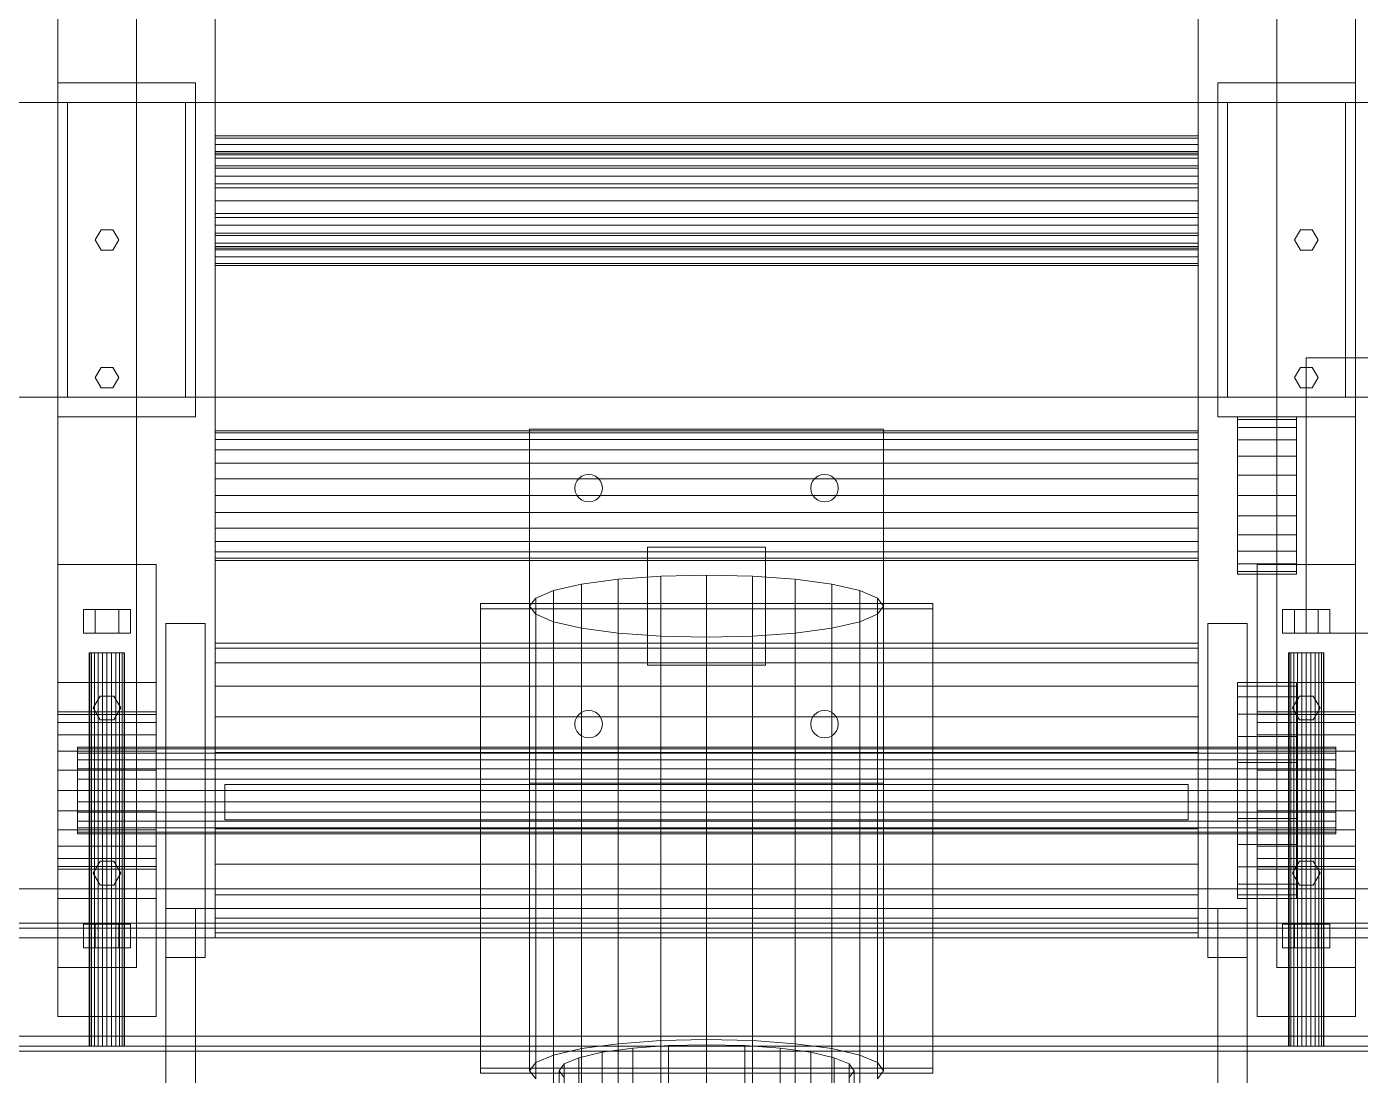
# Model space of a CAD drawing. Header units: millimetres. Extents: x -1970 to 34302, y -65268 to 6837.
# Drawn here: x 12074 to 12752, y -15945 to -15412 of the extents above; entities that cross this region are included whole.
import ezdxf

# ---------------------------------------------------------------- set-up
doc = ezdxf.new("R2010")
doc.units = ezdxf.units.MM
doc.layers.add('superior_dos-mix', color=7, linetype='Continuous', lineweight=0)
doc.layers.add('superior_dosificador', color=7, linetype='Continuous', lineweight=0)

msp = doc.modelspace()

# ---------------------------------------------------------------- linework, layer by layer
at = {"layer": 'superior_dos-mix'}
for p, q in [((12329.529, -15796.244), (12329.529, -15616.244)), ((12329.529, -15616.244), (12509.529, -15616.244)), ((12509.529, -15616.244), (12509.529, -15796.244)), ((12353.466, -15642.744), (12354.579, -15641.294)), ((12354.579, -15641.294), (12356.029, -15640.182)), ((12356.029, -15640.182), (12357.717, -15639.482)), ((12357.717, -15639.482), (12359.529, -15639.244)), ((12359.529, -15639.244), (12361.34, -15639.482)), ((12361.34, -15639.482), (12363.029, -15640.182)), ((12363.029, -15640.182), (12364.478, -15641.294)), ((12364.478, -15641.294), (12365.591, -15642.744)), ((12473.466, -15642.744), (12474.579, -15641.294)), ((12474.579, -15641.294), (12476.029, -15640.182)), ((12476.029, -15640.182), (12477.717, -15639.482)), ((12477.717, -15639.482), (12479.529, -15639.244)), ((12479.529, -15639.244), (12481.34, -15639.482)), ((12481.34, -15639.482), (12483.029, -15640.182)), ((12483.029, -15640.182), (12484.478, -15641.294)), ((12484.478, -15641.294), (12485.591, -15642.744)), ((12352.529, -15646.244), (12352.767, -15644.432)), ((12352.767, -15648.055), (12352.529, -15646.244)), ((12352.767, -15644.432), (12353.466, -15642.744)), ((12353.466, -15649.744), (12352.767, -15648.055)), ((12365.591, -15642.744), (12366.29, -15644.432)), ((12366.29, -15648.055), (12365.591, -15649.744)), ((12366.29, -15644.432), (12366.529, -15646.244)), ((12366.529, -15646.244), (12366.29, -15648.055)), ((12472.529, -15646.244), (12472.767, -15644.432)), ((12472.767, -15648.055), (12472.529, -15646.244)), ((12472.767, -15644.432), (12473.466, -15642.744)), ((12473.466, -15649.744), (12472.767, -15648.055)), ((12485.591, -15642.744), (12486.29, -15644.432)), ((12486.29, -15648.055), (12485.591, -15649.744)), ((12486.29, -15644.432), (12486.529, -15646.244)), ((12486.529, -15646.244), (12486.29, -15648.055)), ((12354.579, -15651.193), (12353.466, -15649.744)), ((12356.029, -15652.306), (12354.579, -15651.193)), ((12357.717, -15653.005), (12356.029, -15652.306)), ((12359.529, -15653.244), (12357.717, -15653.005)), ((12361.34, -15653.005), (12359.529, -15653.244)), ((12363.029, -15652.306), (12361.34, -15653.005)), ((12364.478, -15651.193), (12363.029, -15652.306)), ((12365.591, -15649.744), (12364.478, -15651.193)), ((12474.579, -15651.193), (12473.466, -15649.744)), ((12476.029, -15652.306), (12474.579, -15651.193)), ((12477.717, -15653.005), (12476.029, -15652.306)), ((12479.529, -15653.244), (12477.717, -15653.005)), ((12481.34, -15653.005), (12479.529, -15653.244)), ((12483.029, -15652.306), (12481.34, -15653.005)), ((12484.478, -15651.193), (12483.029, -15652.306)), ((12485.591, -15649.744), (12484.478, -15651.193)), ((12389.529, -15736.244), (12389.529, -15676.244)), ((12389.529, -15676.244), (12449.529, -15676.244)), ((12449.529, -15676.244), (12449.529, -15736.244)), ((12341.586, -15698.324), (12355.889, -15695.043)), ((12355.889, -15695.043), (12374.529, -15692.526)), ((12355.889, -15695.043), (12355.889, -15931.297)), ((12374.529, -15692.526), (12396.235, -15690.944)), ((12374.529, -15692.526), (12374.529, -15928.78)), ((12396.235, -15690.944), (12419.529, -15690.404)), ((12396.235, -15690.944), (12396.235, -15927.197)), ((12419.529, -15690.404), (12442.822, -15690.944)), ((12419.529, -15690.404), (12419.529, -15926.658)), ((12442.822, -15690.944), (12464.529, -15692.526)), ((12442.822, -15690.944), (12442.822, -15927.197)), ((12464.529, -15692.526), (12483.168, -15695.043)), ((12464.529, -15692.526), (12464.529, -15928.78)), ((12483.168, -15695.043), (12497.471, -15698.324)), ((12483.168, -15695.043), (12483.168, -15931.297)), ((12329.529, -15706.244), (12332.595, -15702.144)), ((12332.595, -15702.144), (12341.586, -15698.324)), ((12332.595, -15702.144), (12332.595, -15938.398)), ((12341.586, -15698.324), (12341.586, -15934.578)), ((12497.471, -15698.324), (12506.462, -15702.144)), ((12497.471, -15698.324), (12497.471, -15934.578)), ((12506.462, -15702.144), (12509.529, -15706.244)), ((12506.462, -15702.144), (12506.462, -15938.398)), ((12304.529, -15707.564), (12304.529, -15704.924)), ((12304.529, -15704.924), (12534.529, -15704.924)), ((12304.529, -15704.924), (12304.529, -15941.178)), ((12534.529, -15707.564), (12304.529, -15707.564)), ((12304.529, -15707.564), (12304.529, -15943.817)), ((12332.595, -15710.343), (12329.529, -15706.244)), ((12329.529, -15942.497), (12329.529, -15706.244)), ((12509.529, -15706.244), (12506.462, -15710.343)), ((12509.529, -15706.244), (12509.529, -15942.497)), ((12534.529, -15704.924), (12534.529, -15707.564)), ((12534.529, -15941.178), (12534.529, -15704.924)), ((12534.529, -15707.564), (12534.529, -15943.817)), ((12341.586, -15714.164), (12332.595, -15710.343)), ((12332.595, -15710.343), (12332.595, -15946.597)), ((12355.889, -15717.444), (12341.586, -15714.164)), ((12341.586, -15714.164), (12341.586, -15950.417)), ((12497.471, -15714.164), (12483.168, -15717.444)), ((12506.462, -15710.343), (12497.471, -15714.164)), ((12497.471, -15714.164), (12497.471, -15950.417)), ((12506.462, -15710.343), (12506.462, -15946.597)), ((12374.529, -15719.961), (12355.889, -15717.444)), ((12355.889, -15717.444), (12355.889, -15953.698)), ((12396.235, -15721.544), (12374.529, -15719.961)), ((12374.529, -15719.961), (12374.529, -15956.215)), ((12419.529, -15722.083), (12396.235, -15721.544)), ((12396.235, -15721.544), (12396.235, -15957.798)), ((12442.822, -15721.544), (12419.529, -15722.083)), ((12419.529, -15722.083), (12419.529, -15958.337)), ((12464.529, -15719.961), (12442.822, -15721.544)), ((12442.822, -15721.544), (12442.822, -15957.798)), ((12483.168, -15717.444), (12464.529, -15719.961)), ((12464.529, -15719.961), (12464.529, -15956.215)), ((12483.168, -15717.444), (12483.168, -15953.698)), ((12449.529, -15736.244), (12389.529, -15736.244)), ((12352.767, -15764.432), (12353.466, -15762.744)), ((12353.466, -15762.744), (12354.579, -15761.294)), ((12354.579, -15761.294), (12356.029, -15760.182)), ((12356.029, -15760.182), (12357.717, -15759.482)), ((12357.717, -15759.482), (12359.529, -15759.244)), ((12359.529, -15759.244), (12361.34, -15759.482)), ((12361.34, -15759.482), (12363.029, -15760.182)), ((12363.029, -15760.182), (12364.478, -15761.294)), ((12364.478, -15761.294), (12365.591, -15762.744)), ((12365.591, -15762.744), (12366.29, -15764.432)), ((12472.767, -15764.432), (12473.466, -15762.744)), ((12473.466, -15762.744), (12474.579, -15761.294)), ((12474.579, -15761.294), (12476.029, -15760.182)), ((12476.029, -15760.182), (12477.717, -15759.482)), ((12477.717, -15759.482), (12479.529, -15759.244)), ((12479.529, -15759.244), (12481.34, -15759.482)), ((12481.34, -15759.482), (12483.029, -15760.182)), ((12483.029, -15760.182), (12484.478, -15761.294)), ((12484.478, -15761.294), (12485.591, -15762.744)), ((12485.591, -15762.744), (12486.29, -15764.432)), ((12352.529, -15766.244), (12352.767, -15764.432)), ((12352.767, -15768.055), (12352.529, -15766.244)), ((12353.466, -15769.744), (12352.767, -15768.055)), ((12354.579, -15771.193), (12353.466, -15769.744)), ((12365.591, -15769.744), (12364.478, -15771.193)), ((12366.29, -15768.055), (12365.591, -15769.744)), ((12366.29, -15764.432), (12366.529, -15766.244)), ((12366.529, -15766.244), (12366.29, -15768.055)), ((12472.529, -15766.244), (12472.767, -15764.432)), ((12472.767, -15768.055), (12472.529, -15766.244)), ((12473.466, -15769.744), (12472.767, -15768.055)), ((12474.579, -15771.193), (12473.466, -15769.744)), ((12485.591, -15769.744), (12484.478, -15771.193)), ((12486.29, -15768.055), (12485.591, -15769.744)), ((12486.29, -15764.432), (12486.529, -15766.244)), ((12486.529, -15766.244), (12486.29, -15768.055)), ((12356.029, -15772.306), (12354.579, -15771.193)), ((12357.717, -15773.005), (12356.029, -15772.306)), ((12359.529, -15773.244), (12357.717, -15773.005)), ((12361.34, -15773.005), (12359.529, -15773.244)), ((12363.029, -15772.306), (12361.34, -15773.005)), ((12364.478, -15771.193), (12363.029, -15772.306)), ((12476.029, -15772.306), (12474.579, -15771.193)), ((12477.717, -15773.005), (12476.029, -15772.306)), ((12479.529, -15773.244), (12477.717, -15773.005)), ((12481.34, -15773.005), (12479.529, -15773.244)), ((12483.029, -15772.306), (12481.34, -15773.005)), ((12484.478, -15771.193), (12483.029, -15772.306)), ((12509.529, -15796.244), (12329.529, -15796.244)), ((12419.529, -15926.658), (12396.235, -15927.197)), ((12442.822, -15927.197), (12419.529, -15926.658)), ((12355.889, -15931.297), (12341.586, -15934.578)), ((12354.577, -15935.898), (12366.496, -15933.164)), ((12374.529, -15928.78), (12355.889, -15931.297)), ((12366.496, -15933.164), (12382.029, -15931.066)), ((12366.496, -15933.164), (12366.496, -16041.447)), ((12396.235, -15927.197), (12374.529, -15928.78)), ((12382.029, -15931.066), (12400.117, -15929.747)), ((12382.029, -15931.066), (12382.029, -16039.349)), ((12400.117, -15929.747), (12419.529, -15929.298)), ((12400.117, -15929.747), (12400.117, -16038.03)), ((12419.529, -15929.298), (12438.94, -15929.747)), ((12419.529, -15929.298), (12419.529, -16037.581)), ((12438.94, -15929.747), (12457.029, -15931.066)), ((12438.94, -15929.747), (12438.94, -16038.03)), ((12464.529, -15928.78), (12442.822, -15927.197)), ((12457.029, -15931.066), (12472.562, -15933.164)), ((12457.029, -15931.066), (12457.029, -16039.349)), ((12483.168, -15931.297), (12464.529, -15928.78)), ((12472.562, -15933.164), (12484.48, -15935.898)), ((12472.562, -15933.164), (12472.562, -16041.447)), ((12497.471, -15934.578), (12483.168, -15931.297)), ((12332.595, -15938.398), (12329.529, -15942.497)), ((12341.586, -15934.578), (12332.595, -15938.398)), ((12344.529, -15942.497), (12347.084, -15939.081)), ((12347.084, -15939.081), (12354.577, -15935.898)), ((12347.084, -15939.081), (12347.084, -16047.364)), ((12354.577, -15935.898), (12354.577, -16044.181)), ((12484.48, -15935.898), (12491.973, -15939.081)), ((12484.48, -15935.898), (12484.48, -16044.181)), ((12491.973, -15939.081), (12494.529, -15942.497)), ((12491.973, -15939.081), (12491.973, -16047.364)), ((12506.462, -15938.398), (12497.471, -15934.578)), ((12509.529, -15942.497), (12506.462, -15938.398)), ((12534.529, -15941.178), (12304.529, -15941.178)), ((12304.529, -15941.178), (12304.529, -15943.817)), ((12304.529, -15943.817), (12534.529, -15943.817)), ((12329.529, -15942.497), (12332.595, -15946.597)), ((12347.084, -15945.914), (12344.529, -15942.497)), ((12344.529, -16050.78), (12344.529, -15942.497)), ((12494.529, -15942.497), (12491.973, -15945.914)), ((12494.529, -15942.497), (12494.529, -16050.78)), ((12506.462, -15946.597), (12509.529, -15942.497)), ((12534.529, -15943.817), (12534.529, -15941.178))]:
    msp.add_line(p, q, dxfattribs=at)
at = {"layer": 'superior_dosificador'}
for p, q in [((12089.529, -14310), (12089.529, -15890)), ((12129.529, -15890), (12129.529, -14310)), ((12709.529, -14310), (12709.529, -15890)), ((12749.529, -15890), (12749.529, -14310)), ((12169.529, -14400), (12169.529, -15800)), ((12669.529, -15800), (12669.529, -14400)), ((12159.529, -15440), (12089.529, -15440)), ((12089.529, -15440), (12089.529, -15610)), ((12159.529, -15610), (12159.529, -15440)), ((12749.529, -15440), (12679.529, -15440)), ((12679.529, -15440), (12679.529, -15610)), ((12749.529, -15610), (12749.529, -15440)), ((13189.529, -15450), (11649.529, -15450)), ((12154.529, -15450), (12094.529, -15450)), ((12094.529, -15450), (12094.529, -15600)), ((12154.529, -15600), (12154.529, -15450)), ((12744.529, -15450), (12684.529, -15450)), ((12684.529, -15450), (12684.529, -15600)), ((12744.529, -15600), (12744.529, -15450)), ((12169.529, -15468.124), (12169.529, -15467)), ((12669.529, -15467), (12169.529, -15467)), ((12169.529, -15468.124), (12169.529, -15471.421)), ((12169.529, -15468.124), (12669.529, -15468.124)), ((12169.529, -15471.421), (12169.529, -15476.665)), ((12169.529, -15471.421), (12669.529, -15471.421)), ((12669.529, -15467), (12669.529, -15468.124)), ((12669.529, -15468.124), (12669.529, -15471.421)), ((12669.529, -15471.421), (12669.529, -15476.665)), ((12169.529, -15475.852), (12169.529, -15475)), ((12669.529, -15475), (12169.529, -15475)), ((12169.529, -15475.852), (12169.529, -15478.349)), ((12169.529, -15475.852), (12669.529, -15475.852)), ((12169.529, -15476.665), (12169.529, -15483.5)), ((12169.529, -15476.665), (12669.529, -15476.665)), ((12169.529, -15478.349), (12169.529, -15482.322)), ((12169.529, -15478.349), (12669.529, -15478.349)), ((12669.529, -15475), (12669.529, -15475.852)), ((12669.529, -15475.852), (12669.529, -15478.349)), ((12669.529, -15476.665), (12669.529, -15483.5)), ((12669.529, -15478.349), (12669.529, -15482.322)), ((12169.529, -15482.322), (12169.529, -15487.5)), ((12169.529, -15482.322), (12669.529, -15482.322)), ((12169.529, -15483.5), (12169.529, -15491.459)), ((12169.529, -15483.5), (12669.529, -15483.5)), ((12669.529, -15482.322), (12669.529, -15487.5)), ((12669.529, -15483.5), (12669.529, -15491.459)), ((12169.529, -15487.5), (12169.529, -15493.53)), ((12169.529, -15487.5), (12669.529, -15487.5)), ((12169.529, -15491.459), (12169.529, -15500)), ((12169.529, -15491.459), (12669.529, -15491.459)), ((12669.529, -15487.5), (12669.529, -15493.53)), ((12669.529, -15491.459), (12669.529, -15500)), ((12169.529, -15493.53), (12169.529, -15500)), ((12169.529, -15493.53), (12669.529, -15493.53)), ((12669.529, -15493.53), (12669.529, -15500)), ((12169.529, -15500), (12169.529, -15508.541)), ((12169.529, -15500), (12669.529, -15500)), ((12169.529, -15500), (12169.529, -15506.47)), ((12669.529, -15500), (12669.529, -15508.541)), ((12669.529, -15500), (12669.529, -15506.47)), ((12169.529, -15506.47), (12169.529, -15512.5)), ((12169.529, -15506.47), (12669.529, -15506.47)), ((12169.529, -15508.541), (12169.529, -15516.5)), ((12169.529, -15508.541), (12669.529, -15508.541)), ((12169.529, -15512.5), (12169.529, -15517.678)), ((12169.529, -15512.5), (12669.529, -15512.5)), ((12669.529, -15506.47), (12669.529, -15512.5)), ((12669.529, -15508.541), (12669.529, -15516.5)), ((12669.529, -15512.5), (12669.529, -15517.678)), ((12108.529, -15520), (12111.529, -15514.804)), ((12111.529, -15514.804), (12117.529, -15514.804)), ((12117.529, -15514.804), (12120.529, -15520)), ((12169.529, -15516.5), (12169.529, -15523.335)), ((12169.529, -15516.5), (12669.529, -15516.5)), ((12169.529, -15517.678), (12169.529, -15521.651)), ((12169.529, -15517.678), (12669.529, -15517.678)), ((12669.529, -15516.5), (12669.529, -15523.335)), ((12669.529, -15517.678), (12669.529, -15521.651)), ((12718.529, -15520), (12721.529, -15514.804)), ((12721.529, -15514.804), (12727.529, -15514.804)), ((12727.529, -15514.804), (12730.529, -15520)), ((12111.529, -15525.196), (12108.529, -15520)), ((12117.529, -15525.196), (12111.529, -15525.196)), ((12120.529, -15520), (12117.529, -15525.196)), ((12169.529, -15521.651), (12169.529, -15524.148)), ((12169.529, -15521.651), (12669.529, -15521.651)), ((12169.529, -15523.335), (12169.529, -15528.579)), ((12169.529, -15523.335), (12669.529, -15523.335)), ((12169.529, -15524.148), (12169.529, -15525)), ((12169.529, -15524.148), (12669.529, -15524.148)), ((12169.529, -15525), (12669.529, -15525)), ((12669.529, -15521.651), (12669.529, -15524.148)), ((12669.529, -15523.335), (12669.529, -15528.579)), ((12669.529, -15524.148), (12669.529, -15525)), ((12721.529, -15525.196), (12718.529, -15520)), ((12727.529, -15525.196), (12721.529, -15525.196)), ((12730.529, -15520), (12727.529, -15525.196)), ((12169.529, -15528.579), (12169.529, -15531.876)), ((12169.529, -15528.579), (12669.529, -15528.579)), ((12169.529, -15531.876), (12169.529, -15533)), ((12169.529, -15531.876), (12669.529, -15531.876)), ((12169.529, -15533), (12669.529, -15533)), ((12669.529, -15528.579), (12669.529, -15531.876)), ((12669.529, -15531.876), (12669.529, -15533)), ((12779.529, -15580), (12724.529, -15580)), ((12724.529, -15580), (12724.529, -15720)), ((12108.529, -15590), (12111.529, -15584.804)), ((12111.529, -15584.804), (12117.529, -15584.804)), ((12117.529, -15584.804), (12120.529, -15590)), ((12718.529, -15590), (12721.529, -15584.804)), ((12721.529, -15584.804), (12727.529, -15584.804)), ((12727.529, -15584.804), (12730.529, -15590)), ((12111.529, -15595.196), (12108.529, -15590)), ((12120.529, -15590), (12117.529, -15595.196)), ((12721.529, -15595.196), (12718.529, -15590)), ((12730.529, -15590), (12727.529, -15595.196)), ((11649.529, -15600), (13189.529, -15600)), ((12094.529, -15600), (12154.529, -15600)), ((12117.529, -15595.196), (12111.529, -15595.196)), ((12684.529, -15600), (12744.529, -15600)), ((12727.529, -15595.196), (12721.529, -15595.196)), ((12089.529, -15610), (12159.529, -15610)), ((12679.529, -15610), (12749.529, -15610)), ((12689.529, -15611.363), (12689.529, -15610)), ((12719.529, -15610), (12689.529, -15610)), ((12689.529, -15611.363), (12689.529, -15615.359)), ((12689.529, -15611.363), (12719.529, -15611.363)), ((12719.529, -15610), (12719.529, -15611.363)), ((12719.529, -15611.363), (12719.529, -15615.359)), ((12169.529, -15618.124), (12169.529, -15617)), ((12669.529, -15617), (12169.529, -15617)), ((12169.529, -15618.124), (12169.529, -15621.421)), ((12169.529, -15618.124), (12669.529, -15618.124)), ((12169.529, -15621.421), (12169.529, -15626.665)), ((12169.529, -15621.421), (12669.529, -15621.421)), ((12669.529, -15617), (12669.529, -15618.124)), ((12669.529, -15618.124), (12669.529, -15621.421)), ((12669.529, -15621.421), (12669.529, -15626.665)), ((12689.529, -15615.359), (12689.529, -15621.716)), ((12689.529, -15615.359), (12719.529, -15615.359)), ((12719.529, -15615.359), (12719.529, -15621.716)), ((12169.529, -15626.665), (12169.529, -15633.5)), ((12169.529, -15626.665), (12669.529, -15626.665)), ((12669.529, -15626.665), (12669.529, -15633.5)), ((12689.529, -15621.716), (12689.529, -15630)), ((12689.529, -15621.716), (12719.529, -15621.716)), ((12719.529, -15621.716), (12719.529, -15630)), ((12169.529, -15633.5), (12169.529, -15641.459)), ((12169.529, -15633.5), (12669.529, -15633.5)), ((12669.529, -15633.5), (12669.529, -15641.459)), ((12689.529, -15630), (12689.529, -15639.647)), ((12689.529, -15630), (12719.529, -15630)), ((12719.529, -15630), (12719.529, -15639.647)), ((12169.529, -15641.459), (12169.529, -15650)), ((12169.529, -15641.459), (12669.529, -15641.459)), ((12669.529, -15641.459), (12669.529, -15650)), ((12689.529, -15639.647), (12689.529, -15650)), ((12689.529, -15639.647), (12719.529, -15639.647)), ((12719.529, -15639.647), (12719.529, -15650)), ((12169.529, -15650), (12169.529, -15658.541)), ((12169.529, -15650), (12669.529, -15650)), ((12669.529, -15650), (12669.529, -15658.541)), ((12689.529, -15650), (12689.529, -15660.353)), ((12689.529, -15650), (12719.529, -15650)), ((12719.529, -15650), (12719.529, -15660.353)), ((12169.529, -15658.541), (12169.529, -15666.5)), ((12169.529, -15658.541), (12669.529, -15658.541)), ((12669.529, -15658.541), (12669.529, -15666.5)), ((12689.529, -15660.353), (12689.529, -15670)), ((12689.529, -15660.353), (12719.529, -15660.353)), ((12719.529, -15660.353), (12719.529, -15670)), ((12169.529, -15666.5), (12169.529, -15673.335)), ((12169.529, -15666.5), (12669.529, -15666.5)), ((12669.529, -15666.5), (12669.529, -15673.335)), ((12169.529, -15673.335), (12169.529, -15678.579)), ((12169.529, -15673.335), (12669.529, -15673.335)), ((12669.529, -15673.335), (12669.529, -15678.579)), ((12689.529, -15670), (12689.529, -15678.284)), ((12689.529, -15670), (12719.529, -15670)), ((12719.529, -15670), (12719.529, -15678.284)), ((12169.529, -15678.579), (12169.529, -15681.876)), ((12169.529, -15678.579), (12669.529, -15678.579)), ((12169.529, -15681.876), (12169.529, -15683)), ((12169.529, -15681.876), (12669.529, -15681.876)), ((12669.529, -15678.579), (12669.529, -15681.876)), ((12669.529, -15681.876), (12669.529, -15683)), ((12689.529, -15678.284), (12689.529, -15684.641)), ((12689.529, -15678.284), (12719.529, -15678.284)), ((12719.529, -15678.284), (12719.529, -15684.641)), ((12139.529, -15685), (12089.529, -15685)), ((12089.529, -15685), (12089.529, -15915)), ((12139.529, -15915), (12139.529, -15685)), ((12169.529, -15683), (12669.529, -15683)), ((12689.529, -15684.641), (12689.529, -15688.637)), ((12689.529, -15684.641), (12719.529, -15684.641)), ((12689.529, -15688.637), (12689.529, -15690)), ((12689.529, -15688.637), (12719.529, -15688.637)), ((12749.529, -15685), (12699.529, -15685)), ((12699.529, -15685), (12699.529, -15915)), ((12719.529, -15684.641), (12719.529, -15688.637)), ((12719.529, -15688.637), (12719.529, -15690)), ((12749.529, -15915), (12749.529, -15685)), ((12689.529, -15690), (12719.529, -15690)), ((12108.529, -15708), (12102.529, -15708)), ((12102.529, -15720), (12102.529, -15708)), ((12120.529, -15708), (12108.529, -15708)), ((12108.529, -15720), (12108.529, -15708)), ((12126.529, -15708), (12120.529, -15708)), ((12120.529, -15720), (12120.529, -15708)), ((12126.529, -15708), (12126.529, -15720)), ((12718.529, -15708), (12712.529, -15708)), ((12712.529, -15720), (12712.529, -15708)), ((12730.529, -15708), (12718.529, -15708)), ((12718.529, -15720), (12718.529, -15708)), ((12736.529, -15708), (12730.529, -15708)), ((12730.529, -15720), (12730.529, -15708)), ((12736.529, -15708), (12736.529, -15720)), ((12144.529, -15885), (12144.529, -15715)), ((12144.529, -15715), (12164.529, -15715)), ((12164.529, -15715), (12164.529, -15885)), ((12674.529, -15885), (12674.529, -15715)), ((12674.529, -15715), (12694.529, -15715)), ((12694.529, -15715), (12694.529, -15885)), ((12108.529, -15720), (12102.529, -15720)), ((12120.529, -15720), (12108.529, -15720)), ((12120.529, -15720), (12126.529, -15720)), ((12718.529, -15720), (12712.529, -15720)), ((12730.529, -15720), (12718.529, -15720)), ((12724.529, -15720), (12779.529, -15720)), ((12730.529, -15720), (12736.529, -15720)), ((12105.835, -15730), (12105.529, -15730)), ((12105.529, -15930), (12105.529, -15730)), ((12106.734, -15730), (12105.835, -15730)), ((12105.835, -15930), (12105.835, -15730)), ((12108.165, -15730), (12106.734, -15730)), ((12106.734, -15930), (12106.734, -15730)), ((12110.029, -15730), (12108.165, -15730)), ((12108.165, -15930), (12108.165, -15730)), ((12112.199, -15730), (12110.029, -15730)), ((12110.029, -15930), (12110.029, -15730)), ((12114.529, -15730), (12112.199, -15730)), ((12112.199, -15930), (12112.199, -15730)), ((12116.858, -15730), (12114.529, -15730)), ((12114.529, -15930), (12114.529, -15730)), ((12119.029, -15730), (12116.858, -15730)), ((12116.858, -15930), (12116.858, -15730)), ((12120.893, -15730), (12119.029, -15730)), ((12119.029, -15930), (12119.029, -15730)), ((12122.323, -15730), (12120.893, -15730)), ((12120.893, -15930), (12120.893, -15730)), ((12123.222, -15730), (12122.323, -15730)), ((12122.323, -15930), (12122.323, -15730)), ((12123.529, -15730), (12123.222, -15730)), ((12123.222, -15930), (12123.222, -15730)), ((12123.529, -15730), (12123.529, -15930)), ((12169.529, -15727.556), (12169.529, -15725)), ((12669.529, -15725), (12169.529, -15725)), ((12169.529, -15727.556), (12169.529, -15735.048)), ((12169.529, -15727.556), (12669.529, -15727.556)), ((12669.529, -15725), (12669.529, -15727.556)), ((12669.529, -15727.556), (12669.529, -15735.048)), ((12715.835, -15730), (12715.529, -15730)), ((12715.529, -15930), (12715.529, -15730)), ((12716.734, -15730), (12715.835, -15730)), ((12715.835, -15930), (12715.835, -15730)), ((12718.165, -15730), (12716.734, -15730)), ((12716.734, -15930), (12716.734, -15730)), ((12720.029, -15730), (12718.165, -15730)), ((12718.165, -15930), (12718.165, -15730)), ((12722.199, -15730), (12720.029, -15730)), ((12720.029, -15930), (12720.029, -15730)), ((12724.529, -15730), (12722.199, -15730)), ((12722.199, -15930), (12722.199, -15730)), ((12726.858, -15730), (12724.529, -15730)), ((12724.529, -15930), (12724.529, -15730)), ((12729.029, -15730), (12726.858, -15730)), ((12726.858, -15930), (12726.858, -15730)), ((12730.893, -15730), (12729.029, -15730)), ((12729.029, -15930), (12729.029, -15730)), ((12732.323, -15730), (12730.893, -15730)), ((12730.893, -15930), (12730.893, -15730)), ((12733.222, -15730), (12732.323, -15730)), ((12732.323, -15930), (12732.323, -15730)), ((12733.529, -15730), (12733.222, -15730)), ((12733.222, -15930), (12733.222, -15730)), ((12733.529, -15730), (12733.529, -15930)), ((12169.529, -15735.048), (12169.529, -15746.967)), ((12169.529, -15735.048), (12669.529, -15735.048)), ((12669.529, -15735.048), (12669.529, -15746.967)), ((12139.529, -15745), (12089.529, -15745)), ((12089.529, -15745), (12089.529, -15855)), ((12139.529, -15855), (12139.529, -15745)), ((12169.529, -15746.967), (12169.529, -15762.5)), ((12169.529, -15746.967), (12669.529, -15746.967)), ((12669.529, -15746.967), (12669.529, -15762.5)), ((12689.529, -15746.874), (12689.529, -15745)), ((12719.529, -15745), (12689.529, -15745)), ((12689.529, -15746.874), (12689.529, -15752.369)), ((12689.529, -15746.874), (12719.529, -15746.874)), ((12749.529, -15745), (12699.529, -15745)), ((12699.529, -15745), (12699.529, -15855)), ((12719.529, -15745), (12719.529, -15746.874)), ((12719.529, -15746.874), (12719.529, -15752.369)), ((12749.529, -15855), (12749.529, -15745)), ((12107.529, -15758), (12111.029, -15751.938)), ((12111.029, -15751.938), (12118.029, -15751.938)), ((12118.029, -15751.938), (12121.529, -15758)), ((12689.529, -15752.369), (12689.529, -15761.109)), ((12689.529, -15752.369), (12719.529, -15752.369)), ((12717.529, -15758), (12721.029, -15751.938)), ((12719.529, -15752.369), (12719.529, -15761.109)), ((12721.029, -15751.938), (12728.029, -15751.938)), ((12728.029, -15751.938), (12731.529, -15758)), ((12089.529, -15761.363), (12089.529, -15760)), ((12139.529, -15760), (12089.529, -15760)), ((12089.529, -15761.363), (12089.529, -15765.359)), ((12089.529, -15761.363), (12139.529, -15761.363)), ((12111.029, -15764.062), (12107.529, -15758)), ((12118.029, -15764.062), (12111.029, -15764.062)), ((12121.529, -15758), (12118.029, -15764.062)), ((12139.529, -15760), (12139.529, -15761.363)), ((12139.529, -15761.363), (12139.529, -15765.359)), ((12169.529, -15762.5), (12169.529, -15780.589)), ((12169.529, -15762.5), (12669.529, -15762.5)), ((12669.529, -15762.5), (12669.529, -15780.589)), ((12689.529, -15761.109), (12689.529, -15772.5)), ((12689.529, -15761.109), (12719.529, -15761.109)), ((12699.529, -15761.363), (12699.529, -15760)), ((12749.529, -15760), (12699.529, -15760)), ((12699.529, -15761.363), (12699.529, -15765.359)), ((12699.529, -15761.363), (12749.529, -15761.363)), ((12721.029, -15764.062), (12717.529, -15758)), ((12719.529, -15761.109), (12719.529, -15772.5)), ((12728.029, -15764.062), (12721.029, -15764.062)), ((12731.529, -15758), (12728.029, -15764.062)), ((12749.529, -15760), (12749.529, -15761.363)), ((12749.529, -15761.363), (12749.529, -15765.359)), ((12089.529, -15765.359), (12089.529, -15771.716)), ((12089.529, -15765.359), (12139.529, -15765.359)), ((12139.529, -15765.359), (12139.529, -15771.716)), ((12699.529, -15765.359), (12699.529, -15771.716)), ((12699.529, -15765.359), (12749.529, -15765.359)), ((12749.529, -15765.359), (12749.529, -15771.716)), ((12089.529, -15771.716), (12089.529, -15780)), ((12089.529, -15771.716), (12139.529, -15771.716)), ((12139.529, -15771.716), (12139.529, -15780)), ((12689.529, -15772.5), (12689.529, -15785.765)), ((12689.529, -15772.5), (12719.529, -15772.5)), ((12699.529, -15771.716), (12699.529, -15780)), ((12699.529, -15771.716), (12749.529, -15771.716)), ((12719.529, -15772.5), (12719.529, -15785.765)), ((12749.529, -15771.716), (12749.529, -15780)), ((12089.529, -15780), (12089.529, -15789.647)), ((12089.529, -15780), (12139.529, -15780)), ((12099.529, -15778.75), (12099.529, -15778)), ((12739.529, -15778), (12099.529, -15778)), ((12099.529, -15778.75), (12099.529, -15780.947)), ((12099.529, -15778.75), (12739.529, -15778.75)), ((12099.529, -15780.947), (12099.529, -15784.444)), ((12099.529, -15780.947), (12739.529, -15780.947)), ((12099.529, -15784.444), (12099.529, -15789)), ((12099.529, -15784.444), (12739.529, -15784.444)), ((12139.529, -15780), (12139.529, -15789.647)), ((12169.529, -15780.589), (12169.529, -15800)), ((12169.529, -15780.589), (12669.529, -15780.589)), ((12669.529, -15780.589), (12669.529, -15800)), ((12699.529, -15780), (12699.529, -15789.647)), ((12699.529, -15780), (12749.529, -15780)), ((12739.529, -15778), (12739.529, -15778.75)), ((12739.529, -15778.75), (12739.529, -15780.947)), ((12739.529, -15780.947), (12739.529, -15784.444)), ((12739.529, -15784.444), (12739.529, -15789)), ((12749.529, -15780), (12749.529, -15789.647)), ((12089.529, -15789.647), (12089.529, -15800)), ((12089.529, -15789.647), (12139.529, -15789.647)), ((12099.529, -15789), (12099.529, -15794.306)), ((12099.529, -15789), (12739.529, -15789)), ((12139.529, -15789.647), (12139.529, -15800)), ((12689.529, -15785.765), (12689.529, -15800)), ((12689.529, -15785.765), (12719.529, -15785.765)), ((12699.529, -15789.647), (12699.529, -15800)), ((12699.529, -15789.647), (12749.529, -15789.647)), ((12719.529, -15785.765), (12719.529, -15800)), ((12739.529, -15789), (12739.529, -15794.306)), ((12749.529, -15789.647), (12749.529, -15800)), ((12099.529, -15794.306), (12099.529, -15800)), ((12099.529, -15794.306), (12739.529, -15794.306)), ((12174.529, -15815), (12174.529, -15797)), ((12174.529, -15797), (12664.529, -15797)), ((12664.529, -15797), (12664.529, -15815)), ((12739.529, -15794.306), (12739.529, -15800)), ((12089.529, -15800), (12089.529, -15810.353)), ((12089.529, -15800), (12139.529, -15800)), ((12099.529, -15800), (12099.529, -15805.694)), ((12099.529, -15800), (12739.529, -15800)), ((12139.529, -15800), (12139.529, -15810.353)), ((12169.529, -15800), (12169.529, -15819.411)), ((12169.529, -15800), (12669.529, -15800)), ((12669.529, -15800), (12669.529, -15819.411)), ((12689.529, -15800), (12689.529, -15814.235)), ((12689.529, -15800), (12719.529, -15800)), ((12699.529, -15800), (12699.529, -15810.353)), ((12699.529, -15800), (12749.529, -15800)), ((12719.529, -15800), (12719.529, -15814.235)), ((12739.529, -15800), (12739.529, -15805.694)), ((12749.529, -15800), (12749.529, -15810.353)), ((12089.529, -15810.353), (12089.529, -15820)), ((12089.529, -15810.353), (12139.529, -15810.353)), ((12099.529, -15805.694), (12099.529, -15811)), ((12099.529, -15805.694), (12739.529, -15805.694)), ((12099.529, -15811), (12099.529, -15815.556)), ((12099.529, -15811), (12739.529, -15811)), ((12139.529, -15810.353), (12139.529, -15820)), ((12699.529, -15810.353), (12699.529, -15820)), ((12699.529, -15810.353), (12749.529, -15810.353)), ((12739.529, -15805.694), (12739.529, -15811)), ((12739.529, -15811), (12739.529, -15815.556)), ((12749.529, -15810.353), (12749.529, -15820)), ((12099.529, -15815.556), (12099.529, -15819.053)), ((12099.529, -15815.556), (12739.529, -15815.556)), ((12664.529, -15815), (12174.529, -15815)), ((12689.529, -15814.235), (12689.529, -15827.5)), ((12689.529, -15814.235), (12719.529, -15814.235)), ((12719.529, -15814.235), (12719.529, -15827.5)), ((12739.529, -15815.556), (12739.529, -15819.053)), ((12089.529, -15820), (12089.529, -15828.284)), ((12089.529, -15820), (12139.529, -15820)), ((12099.529, -15819.053), (12099.529, -15821.25)), ((12099.529, -15819.053), (12739.529, -15819.053)), ((12099.529, -15821.25), (12099.529, -15822)), ((12099.529, -15821.25), (12739.529, -15821.25)), ((12099.529, -15822), (12739.529, -15822)), ((12139.529, -15820), (12139.529, -15828.284)), ((12169.529, -15819.411), (12169.529, -15837.5)), ((12169.529, -15819.411), (12669.529, -15819.411)), ((12669.529, -15819.411), (12669.529, -15837.5)), ((12699.529, -15820), (12699.529, -15828.284)), ((12699.529, -15820), (12749.529, -15820)), ((12739.529, -15819.053), (12739.529, -15821.25)), ((12739.529, -15821.25), (12739.529, -15822)), ((12749.529, -15820), (12749.529, -15828.284)), ((12089.529, -15828.284), (12089.529, -15834.641)), ((12089.529, -15828.284), (12139.529, -15828.284)), ((12139.529, -15828.284), (12139.529, -15834.641)), ((12689.529, -15827.5), (12689.529, -15838.891)), ((12689.529, -15827.5), (12719.529, -15827.5)), ((12699.529, -15828.284), (12699.529, -15834.641)), ((12699.529, -15828.284), (12749.529, -15828.284)), ((12719.529, -15827.5), (12719.529, -15838.891)), ((12749.529, -15828.284), (12749.529, -15834.641)), ((12089.529, -15834.641), (12089.529, -15838.637)), ((12089.529, -15834.641), (12139.529, -15834.641)), ((12089.529, -15838.637), (12089.529, -15840)), ((12089.529, -15838.637), (12139.529, -15838.637)), ((12107.529, -15842), (12111.029, -15835.938)), ((12111.029, -15835.938), (12118.029, -15835.938)), ((12118.029, -15835.938), (12121.529, -15842)), ((12139.529, -15834.641), (12139.529, -15838.637)), ((12139.529, -15838.637), (12139.529, -15840)), ((12169.529, -15837.5), (12169.529, -15853.033)), ((12169.529, -15837.5), (12669.529, -15837.5)), ((12669.529, -15837.5), (12669.529, -15853.033)), ((12699.529, -15834.641), (12699.529, -15838.637)), ((12699.529, -15834.641), (12749.529, -15834.641)), ((12699.529, -15838.637), (12699.529, -15840)), ((12699.529, -15838.637), (12749.529, -15838.637)), ((12717.529, -15842), (12721.029, -15835.938)), ((12721.029, -15835.938), (12728.029, -15835.938)), ((12728.029, -15835.938), (12731.529, -15842)), ((12749.529, -15834.641), (12749.529, -15838.637)), ((12749.529, -15838.637), (12749.529, -15840)), ((12089.529, -15840), (12139.529, -15840)), ((12111.029, -15848.062), (12107.529, -15842)), ((12121.529, -15842), (12118.029, -15848.062)), ((12689.529, -15838.891), (12689.529, -15847.631)), ((12689.529, -15838.891), (12719.529, -15838.891)), ((12699.529, -15840), (12749.529, -15840)), ((12721.029, -15848.062), (12717.529, -15842)), ((12719.529, -15838.891), (12719.529, -15847.631)), ((12731.529, -15842), (12728.029, -15848.062)), ((13194.529, -15850), (11644.529, -15850)), ((13169.529, -15850), (11669.529, -15850)), ((12118.029, -15848.062), (12111.029, -15848.062)), ((12689.529, -15847.631), (12689.529, -15853.126)), ((12689.529, -15847.631), (12719.529, -15847.631)), ((12719.529, -15847.631), (12719.529, -15853.126)), ((12728.029, -15848.062), (12721.029, -15848.062)), ((12089.529, -15855), (12139.529, -15855)), ((12169.529, -15853.033), (12169.529, -15864.952)), ((12169.529, -15853.033), (12669.529, -15853.033)), ((12669.529, -15853.033), (12669.529, -15864.952)), ((12689.529, -15853.126), (12689.529, -15855)), ((12689.529, -15853.126), (12719.529, -15853.126)), ((12689.529, -15855), (12719.529, -15855)), ((12699.529, -15855), (12749.529, -15855)), ((12719.529, -15853.126), (12719.529, -15855)), ((12144.529, -16100), (12144.529, -15860)), ((12144.529, -15860), (12159.529, -15860)), ((12144.529, -15860), (12694.529, -15860)), ((12159.529, -15860), (12159.529, -16100)), ((12169.529, -15864.952), (12169.529, -15872.444)), ((12169.529, -15864.952), (12669.529, -15864.952)), ((12669.529, -15864.952), (12669.529, -15872.444)), ((12679.529, -16100), (12679.529, -15860)), ((12679.529, -15860), (12694.529, -15860)), ((12694.529, -15860), (12694.529, -16100)), ((11569.529, -15867.5), (13269.529, -15867.5)), ((13189.529, -15870), (11649.529, -15870)), ((12108.529, -15868), (12102.529, -15868)), ((12102.529, -15880), (12102.529, -15868)), ((12120.529, -15868), (12108.529, -15868)), ((12108.529, -15880), (12108.529, -15868)), ((12126.529, -15868), (12120.529, -15868)), ((12120.529, -15880), (12120.529, -15868)), ((12126.529, -15868), (12126.529, -15880)), ((12169.529, -15872.444), (12169.529, -15875)), ((12169.529, -15872.444), (12669.529, -15872.444)), ((12669.529, -15872.444), (12669.529, -15875)), ((12718.529, -15868), (12712.529, -15868)), ((12712.529, -15880), (12712.529, -15868)), ((12730.529, -15868), (12718.529, -15868)), ((12718.529, -15880), (12718.529, -15868)), ((12736.529, -15868), (12730.529, -15868)), ((12730.529, -15880), (12730.529, -15868)), ((12736.529, -15868), (12736.529, -15880)), ((11644.529, -15875), (13194.529, -15875)), ((12169.529, -15875), (12669.529, -15875)), ((12108.529, -15880), (12102.529, -15880)), ((12120.529, -15880), (12108.529, -15880)), ((12120.529, -15880), (12126.529, -15880)), ((12164.529, -15885), (12144.529, -15885)), ((12694.529, -15885), (12674.529, -15885)), ((12718.529, -15880), (12712.529, -15880)), ((12730.529, -15880), (12718.529, -15880)), ((12730.529, -15880), (12736.529, -15880)), ((12089.529, -15890), (12129.529, -15890)), ((12709.529, -15890), (12749.529, -15890)), ((12089.529, -15915), (12139.529, -15915)), ((12699.529, -15915), (12749.529, -15915)), ((11569.529, -15925), (13269.529, -15925)), ((13269.529, -15932.5), (11569.529, -15932.5)), ((11649.529, -15930), (13189.529, -15930)), ((12105.835, -15930), (12105.529, -15930)), ((12106.734, -15930), (12105.835, -15930)), ((12108.165, -15930), (12106.734, -15930)), ((12110.029, -15930), (12108.165, -15930)), ((12112.199, -15930), (12110.029, -15930)), ((12114.529, -15930), (12112.199, -15930)), ((12116.858, -15930), (12114.529, -15930)), ((12119.029, -15930), (12116.858, -15930)), ((12120.893, -15930), (12119.029, -15930)), ((12122.323, -15930), (12120.893, -15930)), ((12123.222, -15930), (12122.323, -15930)), ((12123.222, -15930), (12123.529, -15930)), ((12715.835, -15930), (12715.529, -15930)), ((12716.734, -15930), (12715.835, -15930)), ((12718.165, -15930), (12716.734, -15930)), ((12720.029, -15930), (12718.165, -15930)), ((12722.199, -15930), (12720.029, -15930)), ((12724.529, -15930), (12722.199, -15930)), ((12726.858, -15930), (12724.529, -15930)), ((12729.029, -15930), (12726.858, -15930)), ((12730.893, -15930), (12729.029, -15930)), ((12732.323, -15930), (12730.893, -15930)), ((12733.222, -15930), (12732.323, -15930)), ((12733.222, -15930), (12733.529, -15930))]:
    msp.add_line(p, q, dxfattribs=at)

doc.saveas('drawing.dxf')
